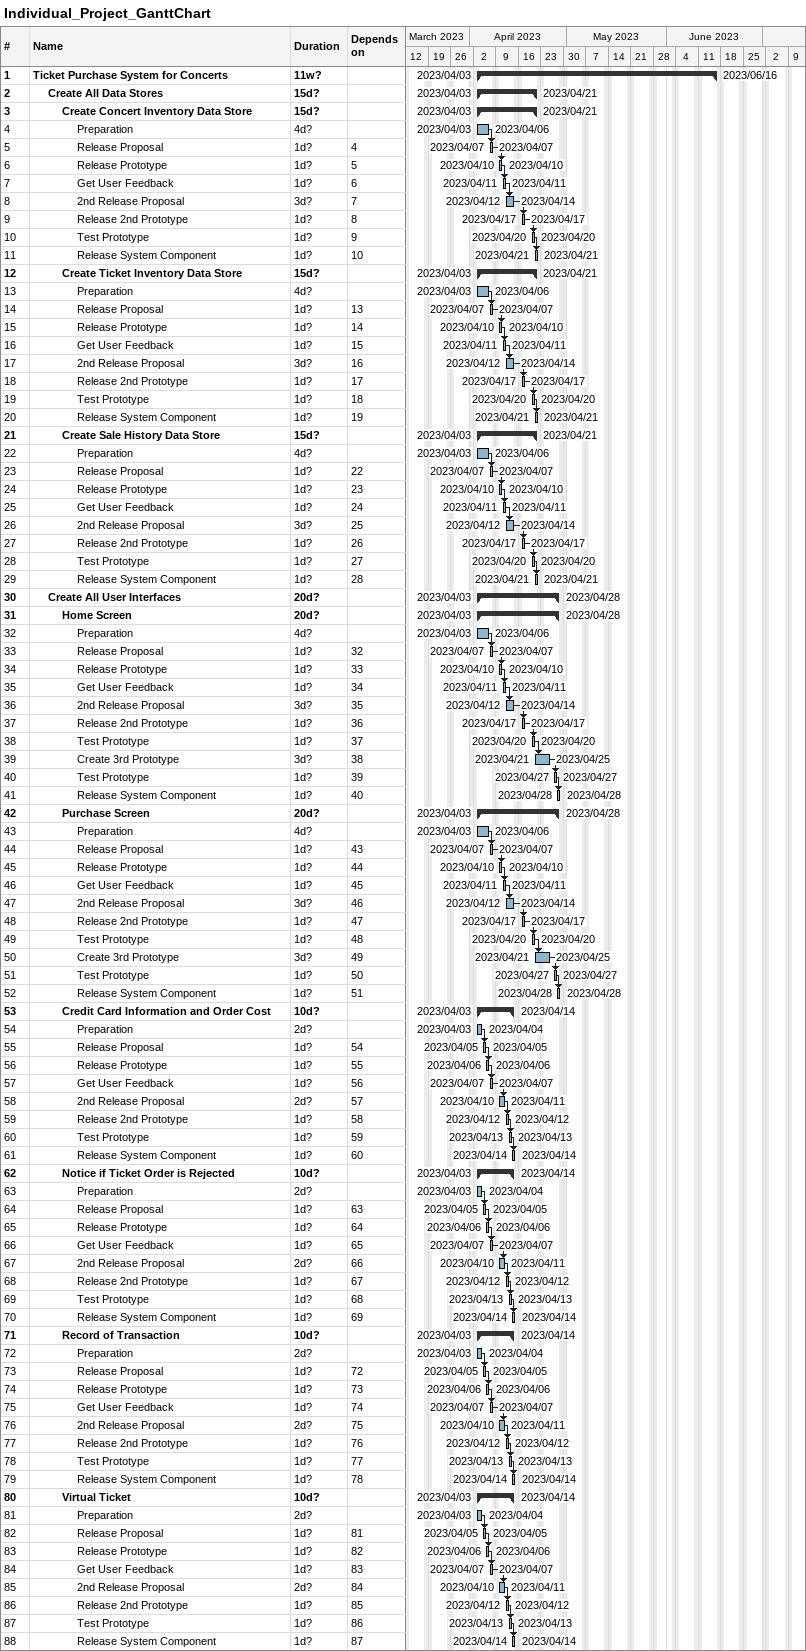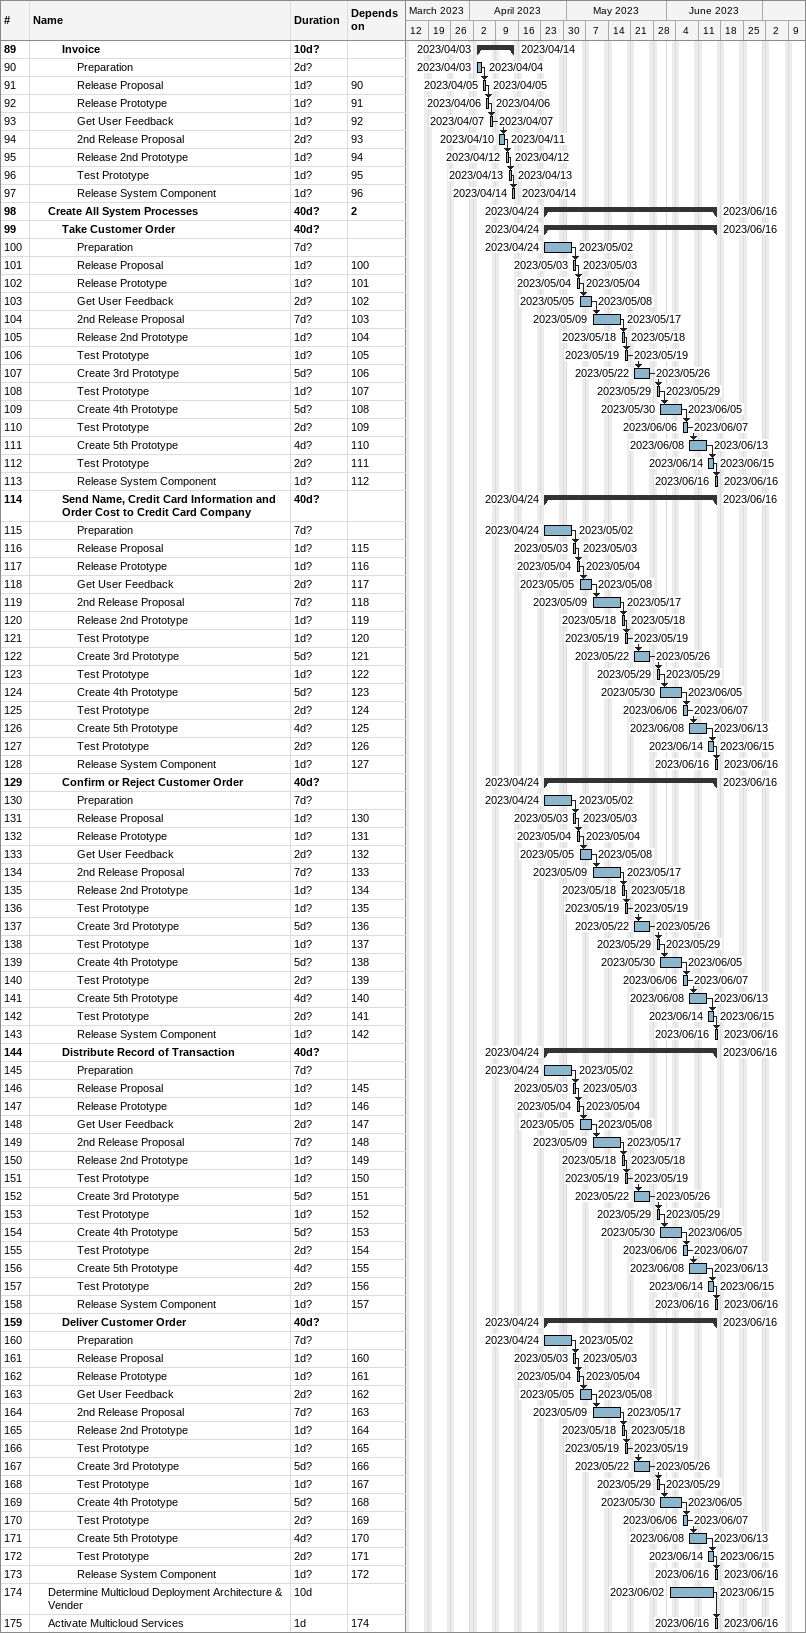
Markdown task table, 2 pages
Individual_Project_GanttChart

| ID | Level | Task | Duration | Start | Finish | Predecessors |
|---|---|---|---|---|---|---|
| 1 | 1 | **Ticket Purchase System for Concerts** | 11w? | 2023-04-03 | 2023-06-16 |  |
| 2 | 2 | **Create All Data Stores** | 15d? | 2023-04-03 | 2023-04-21 |  |
| 3 | 3 | **Create Concert Inventory Data Store** | 15d? | 2023-04-03 | 2023-04-21 |  |
| 4 | 4 | Preparation | 4d? | 2023-04-03 | 2023-04-06 |  |
| 5 | 4 | Release Proposal | 1d? | 2023-04-07 | 2023-04-07 | 4 |
| 6 | 4 | Release Prototype | 1d? | 2023-04-10 | 2023-04-10 | 5 |
| 7 | 4 | Get User Feedback | 1d? | 2023-04-11 | 2023-04-11 | 6 |
| 8 | 4 | 2nd Release Proposal | 3d? | 2023-04-12 | 2023-04-14 | 7 |
| 9 | 4 | Release 2nd Prototype | 1d? | 2023-04-17 | 2023-04-17 | 8 |
| 10 | 4 | Test Prototype | 1d? | 2023-04-20 | 2023-04-20 | 9 |
| 11 | 4 | Release System Component | 1d? | 2023-04-21 | 2023-04-21 | 10 |
| 12 | 3 | **Create Ticket Inventory Data Store** | 15d? | 2023-04-03 | 2023-04-21 |  |
| 13 | 4 | Preparation | 4d? | 2023-04-03 | 2023-04-06 |  |
| 14 | 4 | Release Proposal | 1d? | 2023-04-07 | 2023-04-07 | 13 |
| 15 | 4 | Release Prototype | 1d? | 2023-04-10 | 2023-04-10 | 14 |
| 16 | 4 | Get User Feedback | 1d? | 2023-04-11 | 2023-04-11 | 15 |
| 17 | 4 | 2nd Release Proposal | 3d? | 2023-04-12 | 2023-04-14 | 16 |
| 18 | 4 | Release 2nd Prototype | 1d? | 2023-04-17 | 2023-04-17 | 17 |
| 19 | 4 | Test Prototype | 1d? | 2023-04-20 | 2023-04-20 | 18 |
| 20 | 4 | Release System Component | 1d? | 2023-04-21 | 2023-04-21 | 19 |
| 21 | 3 | **Create Sale History Data Store** | 15d? | 2023-04-03 | 2023-04-21 |  |
| 22 | 4 | Preparation | 4d? | 2023-04-03 | 2023-04-06 |  |
| 23 | 4 | Release Proposal | 1d? | 2023-04-07 | 2023-04-07 | 22 |
| 24 | 4 | Release Prototype | 1d? | 2023-04-10 | 2023-04-10 | 23 |
| 25 | 4 | Get User Feedback | 1d? | 2023-04-11 | 2023-04-11 | 24 |
| 26 | 4 | 2nd Release Proposal | 3d? | 2023-04-12 | 2023-04-14 | 25 |
| 27 | 4 | Release 2nd Prototype | 1d? | 2023-04-17 | 2023-04-17 | 26 |
| 28 | 4 | Test Prototype | 1d? | 2023-04-20 | 2023-04-20 | 27 |
| 29 | 4 | Release System Component | 1d? | 2023-04-21 | 2023-04-21 | 28 |
| 30 | 2 | **Create All User Interfaces** | 20d? | 2023-04-03 | 2023-04-28 |  |
| 31 | 3 | **Home Screen** | 20d? | 2023-04-03 | 2023-04-28 |  |
| 32 | 4 | Preparation | 4d? | 2023-04-03 | 2023-04-06 |  |
| 33 | 4 | Release Proposal | 1d? | 2023-04-07 | 2023-04-07 | 32 |
| 34 | 4 | Release Prototype | 1d? | 2023-04-10 | 2023-04-10 | 33 |
| 35 | 4 | Get User Feedback | 1d? | 2023-04-11 | 2023-04-11 | 34 |
| 36 | 4 | 2nd Release Proposal | 3d? | 2023-04-12 | 2023-04-14 | 35 |
| 37 | 4 | Release 2nd Prototype | 1d? | 2023-04-17 | 2023-04-17 | 36 |
| 38 | 4 | Test Prototype | 1d? | 2023-04-20 | 2023-04-20 | 37 |
| 39 | 4 | Create 3rd Prototype | 3d? | 2023-04-21 | 2023-04-25 | 38 |
| 40 | 4 | Test Prototype | 1d? | 2023-04-27 | 2023-04-27 | 39 |
| 41 | 4 | Release System Component | 1d? | 2023-04-28 | 2023-04-28 | 40 |
| 42 | 3 | **Purchase Screen** | 20d? | 2023-04-03 | 2023-04-28 |  |
| 43 | 4 | Preparation | 4d? | 2023-04-03 | 2023-04-06 |  |
| 44 | 4 | Release Proposal | 1d? | 2023-04-07 | 2023-04-07 | 43 |
| 45 | 4 | Release Prototype | 1d? | 2023-04-10 | 2023-04-10 | 44 |
| 46 | 4 | Get User Feedback | 1d? | 2023-04-11 | 2023-04-11 | 45 |
| 47 | 4 | 2nd Release Proposal | 3d? | 2023-04-12 | 2023-04-14 | 46 |
| 48 | 4 | Release 2nd Prototype | 1d? | 2023-04-17 | 2023-04-17 | 47 |
| 49 | 4 | Test Prototype | 1d? | 2023-04-20 | 2023-04-20 | 48 |
| 50 | 4 | Create 3rd Prototype | 3d? | 2023-04-21 | 2023-04-25 | 49 |
| 51 | 4 | Test Prototype | 1d? | 2023-04-27 | 2023-04-27 | 50 |
| 52 | 4 | Release System Component | 1d? | 2023-04-28 | 2023-04-28 | 51 |
| 53 | 3 | **Credit Card Information and Order Cost** | 10d? | 2023-04-03 | 2023-04-14 |  |
| 54 | 4 | Preparation | 2d? | 2023-04-03 | 2023-04-04 |  |
| 55 | 4 | Release Proposal | 1d? | 2023-04-05 | 2023-04-05 | 54 |
| 56 | 4 | Release Prototype | 1d? | 2023-04-06 | 2023-04-06 | 55 |
| 57 | 4 | Get User Feedback | 1d? | 2023-04-07 | 2023-04-07 | 56 |
| 58 | 4 | 2nd Release Proposal | 2d? | 2023-04-10 | 2023-04-11 | 57 |
| 59 | 4 | Release 2nd Prototype | 1d? | 2023-04-12 | 2023-04-12 | 58 |
| 60 | 4 | Test Prototype | 1d? | 2023-04-13 | 2023-04-13 | 59 |
| 61 | 4 | Release System Component | 1d? | 2023-04-14 | 2023-04-14 | 60 |
| 62 | 3 | **Notice if Ticket Order is Rejected** | 10d? | 2023-04-03 | 2023-04-14 |  |
| 63 | 4 | Preparation | 2d? | 2023-04-03 | 2023-04-04 |  |
| 64 | 4 | Release Proposal | 1d? | 2023-04-05 | 2023-04-05 | 63 |
| 65 | 4 | Release Prototype | 1d? | 2023-04-06 | 2023-04-06 | 64 |
| 66 | 4 | Get User Feedback | 1d? | 2023-04-07 | 2023-04-07 | 65 |
| 67 | 4 | 2nd Release Proposal | 2d? | 2023-04-10 | 2023-04-11 | 66 |
| 68 | 4 | Release 2nd Prototype | 1d? | 2023-04-12 | 2023-04-12 | 67 |
| 69 | 4 | Test Prototype | 1d? | 2023-04-13 | 2023-04-13 | 68 |
| 70 | 4 | Release System Component | 1d? | 2023-04-14 | 2023-04-14 | 69 |
| 71 | 3 | **Record of Transaction** | 10d? | 2023-04-03 | 2023-04-14 |  |
| 72 | 4 | Preparation | 2d? | 2023-04-03 | 2023-04-04 |  |
| 73 | 4 | Release Proposal | 1d? | 2023-04-05 | 2023-04-05 | 72 |
| 74 | 4 | Release Prototype | 1d? | 2023-04-06 | 2023-04-06 | 73 |
| 75 | 4 | Get User Feedback | 1d? | 2023-04-07 | 2023-04-07 | 74 |
| 76 | 4 | 2nd Release Proposal | 2d? | 2023-04-10 | 2023-04-11 | 75 |
| 77 | 4 | Release 2nd Prototype | 1d? | 2023-04-12 | 2023-04-12 | 76 |
| 78 | 4 | Test Prototype | 1d? | 2023-04-13 | 2023-04-13 | 77 |
| 79 | 4 | Release System Component | 1d? | 2023-04-14 | 2023-04-14 | 78 |
| 80 | 3 | **Virtual Ticket** | 10d? | 2023-04-03 | 2023-04-14 |  |
| 81 | 4 | Preparation | 2d? | 2023-04-03 | 2023-04-04 |  |
| 82 | 4 | Release Proposal | 1d? | 2023-04-05 | 2023-04-05 | 81 |
| 83 | 4 | Release Prototype | 1d? | 2023-04-06 | 2023-04-06 | 82 |
| 84 | 4 | Get User Feedback | 1d? | 2023-04-07 | 2023-04-07 | 83 |
| 85 | 4 | 2nd Release Proposal | 2d? | 2023-04-10 | 2023-04-11 | 84 |
| 86 | 4 | Release 2nd Prototype | 1d? | 2023-04-12 | 2023-04-12 | 85 |
| 87 | 4 | Test Prototype | 1d? | 2023-04-13 | 2023-04-13 | 86 |
| 88 | 4 | Release System Component | 1d? | 2023-04-14 | 2023-04-14 | 87 |
| 89 | 3 | **Invoice** | 10d? | 2023-04-03 | 2023-04-14 |  |
| 90 | 4 | Preparation | 2d? | 2023-04-03 | 2023-04-04 |  |
| 91 | 4 | Release Proposal | 1d? | 2023-04-05 | 2023-04-05 | 90 |
| 92 | 4 | Release Prototype | 1d? | 2023-04-06 | 2023-04-06 | 91 |
| 93 | 4 | Get User Feedback | 1d? | 2023-04-07 | 2023-04-07 | 92 |
| 94 | 4 | 2nd Release Proposal | 2d? | 2023-04-10 | 2023-04-11 | 93 |
| 95 | 4 | Release 2nd Prototype | 1d? | 2023-04-12 | 2023-04-12 | 94 |
| 96 | 4 | Test Prototype | 1d? | 2023-04-13 | 2023-04-13 | 95 |
| 97 | 4 | Release System Component | 1d? | 2023-04-14 | 2023-04-14 | 96 |
| 98 | 2 | **Create All System Processes** | 40d? | 2023-04-24 | 2023-06-16 | 2 |
| 99 | 3 | **Take Customer Order** | 40d? | 2023-04-24 | 2023-06-16 |  |
| 100 | 4 | Preparation | 7d? | 2023-04-24 | 2023-05-02 |  |
| 101 | 4 | Release Proposal | 1d? | 2023-05-03 | 2023-05-03 | 100 |
| 102 | 4 | Release Prototype | 1d? | 2023-05-04 | 2023-05-04 | 101 |
| 103 | 4 | Get User Feedback | 2d? | 2023-05-05 | 2023-05-08 | 102 |
| 104 | 4 | 2nd Release Proposal | 7d? | 2023-05-09 | 2023-05-17 | 103 |
| 105 | 4 | Release 2nd Prototype | 1d? | 2023-05-18 | 2023-05-18 | 104 |
| 106 | 4 | Test Prototype | 1d? | 2023-05-19 | 2023-05-19 | 105 |
| 107 | 4 | Create 3rd Prototype | 5d? | 2023-05-22 | 2023-05-26 | 106 |
| 108 | 4 | Test Prototype | 1d? | 2023-05-29 | 2023-05-29 | 107 |
| 109 | 4 | Create 4th Prototype | 5d? | 2023-05-30 | 2023-06-05 | 108 |
| 110 | 4 | Test Prototype | 2d? | 2023-06-06 | 2023-06-07 | 109 |
| 111 | 4 | Create 5th Prototype | 4d? | 2023-06-08 | 2023-06-13 | 110 |
| 112 | 4 | Test Prototype | 2d? | 2023-06-14 | 2023-06-15 | 111 |
| 113 | 4 | Release System Component | 1d? | 2023-06-16 | 2023-06-16 | 112 |
| 114 | 3 | **Send Name, Credit Card Information and Order Cost to Credit Card Company** | 40d? | 2023-04-24 | 2023-06-16 |  |
| 115 | 4 | Preparation | 7d? | 2023-04-24 | 2023-05-02 |  |
| 116 | 4 | Release Proposal | 1d? | 2023-05-03 | 2023-05-03 | 115 |
| 117 | 4 | Release Prototype | 1d? | 2023-05-04 | 2023-05-04 | 116 |
| 118 | 4 | Get User Feedback | 2d? | 2023-05-05 | 2023-05-08 | 117 |
| 119 | 4 | 2nd Release Proposal | 7d? | 2023-05-09 | 2023-05-17 | 118 |
| 120 | 4 | Release 2nd Prototype | 1d? | 2023-05-18 | 2023-05-18 | 119 |
| 121 | 4 | Test Prototype | 1d? | 2023-05-19 | 2023-05-19 | 120 |
| 122 | 4 | Create 3rd Prototype | 5d? | 2023-05-22 | 2023-05-26 | 121 |
| 123 | 4 | Test Prototype | 1d? | 2023-05-29 | 2023-05-29 | 122 |
| 124 | 4 | Create 4th Prototype | 5d? | 2023-05-30 | 2023-06-05 | 123 |
| 125 | 4 | Test Prototype | 2d? | 2023-06-06 | 2023-06-07 | 124 |
| 126 | 4 | Create 5th Prototype | 4d? | 2023-06-08 | 2023-06-13 | 125 |
| 127 | 4 | Test Prototype | 2d? | 2023-06-14 | 2023-06-15 | 126 |
| 128 | 4 | Release System Component | 1d? | 2023-06-16 | 2023-06-16 | 127 |
| 129 | 3 | **Confirm or Reject Customer Order** | 40d? | 2023-04-24 | 2023-06-16 |  |
| 130 | 4 | Preparation | 7d? | 2023-04-24 | 2023-05-02 |  |
| 131 | 4 | Release Proposal | 1d? | 2023-05-03 | 2023-05-03 | 130 |
| 132 | 4 | Release Prototype | 1d? | 2023-05-04 | 2023-05-04 | 131 |
| 133 | 4 | Get User Feedback | 2d? | 2023-05-05 | 2023-05-08 | 132 |
| 134 | 4 | 2nd Release Proposal | 7d? | 2023-05-09 | 2023-05-17 | 133 |
| 135 | 4 | Release 2nd Prototype | 1d? | 2023-05-18 | 2023-05-18 | 134 |
| 136 | 4 | Test Prototype | 1d? | 2023-05-19 | 2023-05-19 | 135 |
| 137 | 4 | Create 3rd Prototype | 5d? | 2023-05-22 | 2023-05-26 | 136 |
| 138 | 4 | Test Prototype | 1d? | 2023-05-29 | 2023-05-29 | 137 |
| 139 | 4 | Create 4th Prototype | 5d? | 2023-05-30 | 2023-06-05 | 138 |
| 140 | 4 | Test Prototype | 2d? | 2023-06-06 | 2023-06-07 | 139 |
| 141 | 4 | Create 5th Prototype | 4d? | 2023-06-08 | 2023-06-13 | 140 |
| 142 | 4 | Test Prototype | 2d? | 2023-06-14 | 2023-06-15 | 141 |
| 143 | 4 | Release System Component | 1d? | 2023-06-16 | 2023-06-16 | 142 |
| 144 | 3 | **Distribute Record of Transaction** | 40d? | 2023-04-24 | 2023-06-16 |  |
| 145 | 4 | Preparation | 7d? | 2023-04-24 | 2023-05-02 |  |
| 146 | 4 | Release Proposal | 1d? | 2023-05-03 | 2023-05-03 | 145 |
| 147 | 4 | Release Prototype | 1d? | 2023-05-04 | 2023-05-04 | 146 |
| 148 | 4 | Get User Feedback | 2d? | 2023-05-05 | 2023-05-08 | 147 |
| 149 | 4 | 2nd Release Proposal | 7d? | 2023-05-09 | 2023-05-17 | 148 |
| 150 | 4 | Release 2nd Prototype | 1d? | 2023-05-18 | 2023-05-18 | 149 |
| 151 | 4 | Test Prototype | 1d? | 2023-05-19 | 2023-05-19 | 150 |
| 152 | 4 | Create 3rd Prototype | 5d? | 2023-05-22 | 2023-05-26 | 151 |
| 153 | 4 | Test Prototype | 1d? | 2023-05-29 | 2023-05-29 | 152 |
| 154 | 4 | Create 4th Prototype | 5d? | 2023-05-30 | 2023-06-05 | 153 |
| 155 | 4 | Test Prototype | 2d? | 2023-06-06 | 2023-06-07 | 154 |
| 156 | 4 | Create 5th Prototype | 4d? | 2023-06-08 | 2023-06-13 | 155 |
| 157 | 4 | Test Prototype | 2d? | 2023-06-14 | 2023-06-15 | 156 |
| 158 | 4 | Release System Component | 1d? | 2023-06-16 | 2023-06-16 | 157 |
| 159 | 3 | **Deliver Customer Order** | 40d? | 2023-04-24 | 2023-06-16 |  |
| 160 | 4 | Preparation | 7d? | 2023-04-24 | 2023-05-02 |  |
| 161 | 4 | Release Proposal | 1d? | 2023-05-03 | 2023-05-03 | 160 |
| 162 | 4 | Release Prototype | 1d? | 2023-05-04 | 2023-05-04 | 161 |
| 163 | 4 | Get User Feedback | 2d? | 2023-05-05 | 2023-05-08 | 162 |
| 164 | 4 | 2nd Release Proposal | 7d? | 2023-05-09 | 2023-05-17 | 163 |
| 165 | 4 | Release 2nd Prototype | 1d? | 2023-05-18 | 2023-05-18 | 164 |
| 166 | 4 | Test Prototype | 1d? | 2023-05-19 | 2023-05-19 | 165 |
| 167 | 4 | Create 3rd Prototype | 5d? | 2023-05-22 | 2023-05-26 | 166 |
| 168 | 4 | Test Prototype | 1d? | 2023-05-29 | 2023-05-29 | 167 |
| 169 | 4 | Create 4th Prototype | 5d? | 2023-05-30 | 2023-06-05 | 168 |
| 170 | 4 | Test Prototype | 2d? | 2023-06-06 | 2023-06-07 | 169 |
| 171 | 4 | Create 5th Prototype | 4d? | 2023-06-08 | 2023-06-13 | 170 |
| 172 | 4 | Test Prototype | 2d? | 2023-06-14 | 2023-06-15 | 171 |
| 173 | 4 | Release System Component | 1d? | 2023-06-16 | 2023-06-16 | 172 |
| 174 | 2 | Determine Multicloud Deployment Architecture & Vender | 10d | 2023-06-02 | 2023-06-15 |  |
| 175 | 2 | Activate Multicloud Services | 1d | 2023-06-16 | 2023-06-16 | 174 |
